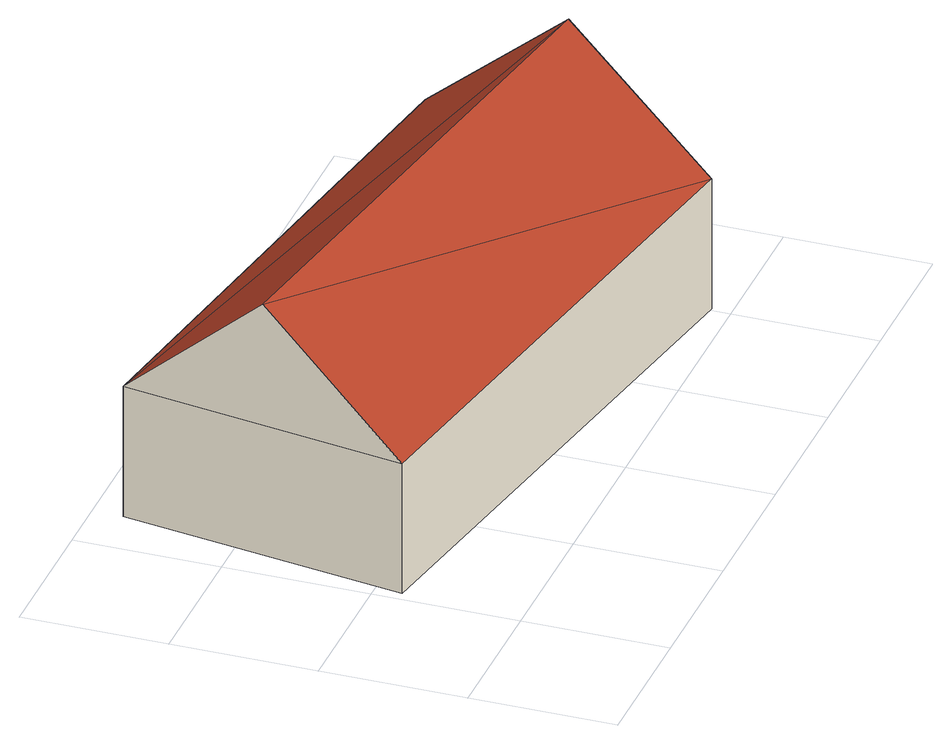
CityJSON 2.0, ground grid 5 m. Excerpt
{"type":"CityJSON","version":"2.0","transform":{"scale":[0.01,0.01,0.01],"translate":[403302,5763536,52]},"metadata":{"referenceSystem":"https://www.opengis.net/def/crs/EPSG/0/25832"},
"CityObjects":{
"building1":{"type":"Building","attributes":{"Gemeindeschluessel":"05515000","Geometrietyp2DReferenz":"3000","function":"31001_2700","roofType":"3100","measuredHeight":9.2},"geometry":[{"type":"Solid","lod":"2","boundaries":[[[[0,1,2,3]],[[4,5,1,0]],[[6,7,5,4]],[[3,2,7,6]],[[0,8,4]],[[6,9,3]],[[3,9,8]],[[8,0,3]],[[9,6,4]],[[4,8,9]],[[1,5,7,2]]]],"semantics":{"surfaces":[{"type":"WallSurface"},{"type":"RoofSurface"},{"type":"GroundSurface"}],"values":[[0,0,0,0,0,0,1,1,1,1,2]]}}]}
},
"vertices":[
[38,409,497],[38,409,20],[2011,67,20],[2011,67,497],[195,1396,497],[195,1396,20],[2172,1081,497],[2172,1081,20],[117,903,939],[2091,574,939]
]}
